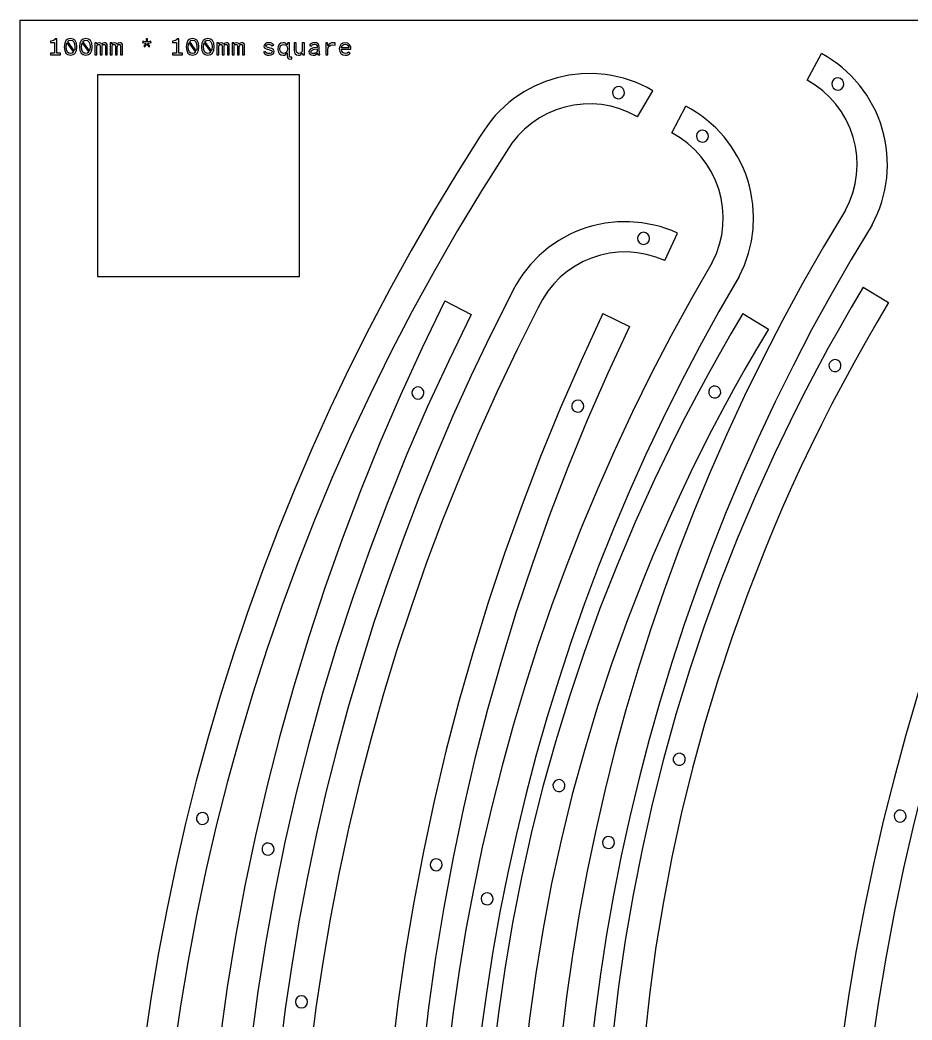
# Model space of a CAD drawing. Extents: x 0 to 2413, y 0 to 1207.
# Drawn here: x 0.1 to 441.8, y 711.5 to 1206.6 of the extents above; entities that cross this region are included whole.
import ezdxf

# ---------------------------------------------------------------- set-up
doc = ezdxf.new("R2010")
doc.units = 0

msp = doc.modelspace()

# ---------------------------------------------------------------- linework, layer by layer
at = {"layer": 'Layer 1', "color": 7}
for points in [[(17.573289, 1197.34546), (17.255605, 1196.75333), (16.780941, 1196.405139), (16.113374, 1196.240506), (15.216981, 1196.199046)], [(15.217106, 1196.198953), (15.217106, 1195.419492)], [(15.217106, 1195.419492), (17.286409, 1195.419492)], [(17.286409, 1195.419492), (17.286409, 1190.206413)], [(18.291296, 1197.345392), (17.573217, 1197.345392)], [(18.291296, 1190.206413), (18.291296, 1197.345392)], [(25.184648, 1197.494995), (23.865433, 1197.223529), (23.327092, 1196.888878), (22.875948, 1196.425778), (22.254307, 1195.126714), (22.038624, 1193.351308)], [(23.067439, 1193.351308), (23.149601, 1194.479129), (23.40233, 1195.356368)], [(23.402245, 1195.356257), (26.620104, 1190.677635)], [(23.760975, 1196.036664), (24.396585, 1196.524833), (25.184648, 1196.681521)], [(26.979143, 1191.370049), (23.76102, 1196.036764)], [(28.330673, 1193.351308), (28.114989, 1195.126714), (27.493349, 1196.425778), (27.042205, 1196.888878), (26.503864, 1197.223529), (25.184648, 1197.494995)], [(25.184648, 1196.681521), (26.070569, 1196.464986), (26.736681, 1195.826577), (27.156079, 1194.783086), (27.301858, 1193.351308)], [(32.73604, 1197.494995), (31.416825, 1197.223529), (30.878484, 1196.888878), (30.42734, 1196.425778), (29.805699, 1195.126714), (29.590016, 1193.351308)], [(30.618831, 1193.351308), (30.700993, 1194.479129), (30.953722, 1195.356368)], [(30.953709, 1195.356257), (34.171303, 1190.677635)], [(31.312367, 1196.036664), (31.947977, 1196.524833), (32.73604, 1196.681521)], [(34.530342, 1191.370049), (31.312483, 1196.036764)], [(35.882065, 1193.351308), (35.666381, 1195.126714), (35.044741, 1196.425778), (34.593597, 1196.888878), (34.055256, 1197.223529), (32.73604, 1197.494995)], [(32.73604, 1196.681521), (33.621961, 1196.464986), (34.288073, 1195.826577), (34.707471, 1194.783086), (34.853249, 1193.351308)], [(37.260838, 1195.276882), (37.260838, 1189.34546)], [(37.990823, 1195.276882), (37.260838, 1195.276882)], [(38.11015, 1194.647703), (37.990823, 1195.276882)], [(39.390239, 1195.401537), (38.593267, 1195.172663), (38.110256, 1194.647645)], [(38.170223, 1193.262132), (38.240274, 1193.828271), (38.434777, 1194.235458), (38.730258, 1194.48143), (39.103244, 1194.563923)], [(39.103244, 1194.563923), (39.446129, 1194.492272), (39.675771, 1194.286275), (39.844677, 1193.524982)], [(40.622323, 1194.635575), (40.176842, 1195.198024), (39.390239, 1195.401537)], [(39.844756, 1193.525078), (39.844756, 1189.34546)], [(41.950204, 1195.401537), (41.111322, 1195.166628), (40.622323, 1194.635575)], [(40.753942, 1193.274205), (40.822162, 1193.838456), (41.012607, 1194.241493), (41.303957, 1194.483316), (41.674892, 1194.563923)], [(41.674892, 1194.563923), (42.019889, 1194.492084), (42.253795, 1194.284767), (42.428785, 1193.512912)], [(43.337664, 1193.82366), (43.257117, 1194.463328), (43.007251, 1194.962043), (42.575726, 1195.286035), (41.950204, 1195.401537)], [(42.428674, 1193.512907), (42.428674, 1189.34546)], [(43.337781, 1189.34546), (43.337781, 1193.823527)], [(44.812302, 1195.276882), (44.812302, 1189.34546)], [(45.542022, 1195.276882), (44.812302, 1195.276882)], [(45.661613, 1194.647703), (45.542022, 1195.276882)], [(46.941631, 1195.401537), (46.144659, 1195.172663), (45.661648, 1194.647645)], [(45.721618, 1193.262132), (45.791669, 1193.828271), (45.986172, 1194.235458), (46.281653, 1194.48143), (46.654638, 1194.563923)], [(46.654638, 1194.563923), (46.997523, 1194.492272), (47.227163, 1194.286275), (47.396069, 1193.524982)], [(48.173715, 1194.635575), (47.728234, 1195.198024), (46.941631, 1195.401537)], [(47.395955, 1193.525078), (47.395955, 1189.34546)], [(49.501596, 1195.401537), (48.662714, 1195.166628), (48.173715, 1194.635575)], [(48.305337, 1193.274205), (48.373556, 1193.838456), (48.564001, 1194.241493), (48.85535, 1194.483316), (49.226284, 1194.563923)], [(49.226284, 1194.563923), (49.571282, 1194.492084), (49.805188, 1194.284767), (49.980179, 1193.512912)], [(50.889056, 1193.82366), (50.808509, 1194.463328), (50.558643, 1194.962043), (50.127118, 1195.286035), (49.501596, 1195.401537)], [(49.980137, 1193.512907), (49.980137, 1189.34546)], [(50.88898, 1189.34546), (50.88898, 1193.823527)], [(61.015629, 1196.171701), (60.81243, 1195.513948)], [(60.81243, 1195.513948), (62.403367, 1195.023411)], [(62.606831, 1195.657352), (61.015629, 1196.171701)], [(62.403367, 1195.023411), (61.422558, 1193.671921)], [(61.422558, 1193.671921), (61.984532, 1193.276899)], [(61.984532, 1193.276899), (62.941529, 1194.59267)], [(62.606831, 1197.320521), (62.606831, 1195.657352)], [(63.288662, 1197.320521), (62.606831, 1197.320521)], [(62.941529, 1194.59267), (63.934509, 1193.265257)], [(63.288662, 1195.657352), (63.288662, 1197.320521)], [(64.867693, 1196.171701), (63.288662, 1195.657352)], [(63.491862, 1195.023411), (65.083064, 1195.513948)], [(64.484842, 1193.671921), (63.491862, 1195.023411)], [(63.934509, 1193.265257), (64.484842, 1193.671921)], [(65.083064, 1195.513948), (64.867693, 1196.171701)], [(75.628019, 1196.198953), (75.628019, 1195.419492)], [(75.628019, 1195.419492), (77.697323, 1195.419492)], [(77.984427, 1197.34546), (77.666743, 1196.75333), (77.192079, 1196.405139), (76.524512, 1196.240506), (75.62812, 1196.199046)], [(77.697323, 1195.419492), (77.697323, 1190.206413)], [(78.702468, 1197.345392), (77.984395, 1197.345392)], [(78.702468, 1190.206413), (78.702468, 1197.345392)], [(85.595782, 1197.494995), (84.276568, 1197.223529), (83.738227, 1196.888878), (83.287083, 1196.425778), (82.665441, 1195.126714), (82.449757, 1193.351308)], [(83.478588, 1193.351308), (83.560722, 1194.479129), (83.813471, 1195.356368)], [(83.813418, 1195.356257), (87.031012, 1190.677635)], [(84.172113, 1196.036664), (84.807728, 1196.524833), (85.595782, 1196.681521)], [(87.390051, 1191.370049), (84.172193, 1196.036764)], [(88.741806, 1193.351308), (88.526122, 1195.126714), (87.90448, 1196.425778), (87.453336, 1196.888878), (86.914995, 1197.223529), (85.595782, 1197.494995)], [(85.595782, 1196.681521), (86.48171, 1196.464986), (87.147825, 1195.826577), (87.567223, 1194.783086), (87.713001, 1193.351308)], [(93.147192, 1197.494995), (91.827968, 1197.223529), (91.289626, 1196.888878), (90.838484, 1196.425778), (90.216848, 1195.126714), (90.001168, 1193.351308)], [(91.029972, 1193.351308), (91.112106, 1194.479129), (91.364855, 1195.356368)], [(91.364882, 1195.356257), (94.582475, 1190.677635)], [(94.941515, 1191.370049), (91.723392, 1196.036764)], [(91.723497, 1196.036664), (92.359115, 1196.524833), (93.147192, 1196.681521)], [(96.293216, 1193.351308), (96.077532, 1195.126714), (95.45589, 1196.425778), (95.004746, 1196.888878), (94.466405, 1197.223529), (93.147192, 1197.494995)], [(93.147192, 1196.681521), (94.033106, 1196.464986), (94.699213, 1195.826577), (95.118608, 1194.783086), (95.264385, 1193.351308)], [(97.672011, 1195.276882), (97.672011, 1189.34546)], [(98.401731, 1195.276882), (97.672011, 1195.276882)], [(98.521323, 1194.647703), (98.401731, 1195.276882)], [(99.801375, 1195.401537), (99.004405, 1195.172663), (98.521402, 1194.647645)], [(98.581356, 1193.262132), (98.651407, 1193.828271), (98.84591, 1194.235458), (99.141392, 1194.48143), (99.514382, 1194.563923)], [(99.514382, 1194.563923), (99.857269, 1194.492272), (100.086913, 1194.286275), (100.255823, 1193.524982)], [(101.033459, 1194.635575), (100.587984, 1195.198024), (99.801375, 1195.401537)], [(100.255929, 1193.525078), (100.255929, 1189.34546)], [(102.361348, 1195.401537), (101.522461, 1195.166628), (101.033459, 1194.635575)], [(101.165089, 1193.274205), (101.233306, 1193.838456), (101.423745, 1194.241493), (101.71509, 1194.483316), (102.086023, 1194.563923)], [(102.086023, 1194.563923), (102.431025, 1194.492084), (102.664934, 1194.284767), (102.839926, 1193.512912)], [(103.748795, 1193.82366), (103.668251, 1194.463328), (103.41839, 1194.962043), (102.98687, 1195.286035), (102.361348, 1195.401537)], [(102.839846, 1193.512907), (102.839846, 1189.34546)], [(103.748689, 1189.34546), (103.748689, 1193.823527)], [(105.223475, 1195.276882), (105.223475, 1189.34546)], [(105.953194, 1195.276882), (105.223475, 1195.276882)], [(106.072786, 1194.647703), (105.953194, 1195.276882)], [(107.352759, 1195.401537), (106.555799, 1195.172663), (106.072786, 1194.647645)], [(106.132767, 1193.262132), (106.202817, 1193.828271), (106.397317, 1194.235458), (106.692792, 1194.48143), (107.065766, 1194.563923)], [(107.065766, 1194.563923), (107.408653, 1194.492272), (107.638297, 1194.286275), (107.807207, 1193.524982)], [(108.584869, 1194.635575), (108.139371, 1195.198024), (107.352759, 1195.401537)], [(107.807128, 1193.525078), (107.807128, 1189.34546)], [(109.912732, 1195.401537), (109.073858, 1195.166628), (108.584869, 1194.635575)], [(108.716473, 1193.274205), (108.784694, 1193.838456), (108.975142, 1194.241493), (109.266496, 1194.483316), (109.637433, 1194.563923)], [(109.637433, 1194.563923), (109.98242, 1194.492084), (110.216321, 1194.284767), (110.39131, 1193.512912)], [(111.300205, 1193.82366), (111.219657, 1194.463328), (110.969787, 1194.962043), (110.538258, 1195.286035), (109.912732, 1195.401537)], [(110.39131, 1193.512907), (110.39131, 1189.34546)], [(111.300152, 1189.34546), (111.300152, 1193.823527)], [(123.352755, 1195.401537), (122.404984, 1195.28561), (121.637747, 1194.949874), (121.123945, 1194.4124), (120.936477, 1193.69126)], [(120.936477, 1193.69126), (121.059835, 1193.086766), (121.411946, 1192.639179), (121.965868, 1192.326083), (122.694657, 1192.125063)], [(121.905327, 1193.75123), (122.009979, 1194.115776), (122.303005, 1194.38168), (123.328598, 1194.599748)], [(122.969956, 1192.938145), (122.190855, 1193.228157), (121.97913, 1193.456071), (121.905327, 1193.75123)], [(123.328598, 1194.599748), (124.296188, 1194.40407), (124.63924, 1194.161116), (124.860137, 1193.822879)], [(125.757338, 1194.157381), (125.3883, 1194.704985), (124.842135, 1195.093419), (124.152426, 1195.324873), (123.352755, 1195.401537)], [(124.860031, 1193.822998), (125.757232, 1194.157431)], [(130.449717, 1195.401537), (129.357899, 1195.189773), (128.507245, 1194.577746), (127.954926, 1193.600357), (127.758114, 1192.292507)], [(128.798614, 1192.30458), (128.937506, 1193.272836), (129.32651, 1193.981126), (129.92411, 1194.415979), (130.688795, 1194.563923)], [(132.506956, 1194.27693), (132.143502, 1194.735214), (131.671228, 1195.090402), (131.102508, 1195.320005), (130.449717, 1195.401537)], [(130.688795, 1194.563923), (131.435817, 1194.412638), (132.018086, 1193.972218), (132.396283, 1193.262815), (132.531086, 1192.30458)], [(132.686396, 1195.276882), (132.507009, 1194.277023)], [(133.524066, 1195.276882), (132.686396, 1195.276882)], [(133.524066, 1189.01526), (133.524066, 1195.276882)], [(135.931507, 1195.276882), (135.931507, 1191.469797)], [(136.960205, 1195.276882), (135.931507, 1195.276882)], [(136.960205, 1191.757134), (136.960205, 1195.276882)], [(139.915068, 1195.276882), (139.915068, 1192.036005)], [(140.931861, 1195.276882), (139.915068, 1195.276882)], [(140.931861, 1189.34546), (140.931861, 1195.276882)], [(143.530595, 1193.976721), (144.475685, 1193.701025)], [(145.946952, 1195.401537), (145.116923, 1195.305238), (144.420331, 1195.026003), (143.88298, 1194.578325), (143.530674, 1193.976697)], [(144.475765, 1193.700996), (144.643064, 1194.076439), (144.943792, 1194.376569), (145.372364, 1194.575574), (145.923193, 1194.647645)], [(145.923193, 1194.647645), (146.571315, 1194.547075), (147.017627, 1194.256631), (147.275562, 1193.793218), (147.358555, 1193.173738)], [(148.33947, 1193.077554), (148.192732, 1194.093037), (147.748792, 1194.819422), (147.002062, 1195.255869), (145.946952, 1195.401537)], [(151.548518, 1195.276882), (151.548518, 1189.34546)], [(152.326128, 1195.276882), (151.548518, 1195.276882)], [(152.55314, 1193.894171), (152.326128, 1195.276882)], [(155.256914, 1195.376616), (154.444187, 1195.286152), (153.698745, 1195.011838), (153.05647, 1194.549295), (152.553246, 1193.894142)], [(152.565337, 1191.816652), (152.752101, 1192.949962), (153.269727, 1193.755221), (154.054216, 1194.235859), (155.041569, 1194.39531)], [(155.041569, 1194.39531), (156.202004, 1194.216182)], [(156.202004, 1195.276927), (155.256914, 1195.376616)], [(156.202004, 1194.216168), (156.202004, 1195.276882)], [(161.181377, 1195.401537), (160.010063, 1195.183256), (159.077542, 1194.560661), (158.461245, 1193.582123), (158.238605, 1192.296013)], [(159.267436, 1192.834564), (159.516421, 1193.651991), (159.958282, 1194.194375), (160.539238, 1194.495229), (161.205507, 1194.588066)], [(163.992492, 1192.128566), (163.874593, 1193.365435), (163.345113, 1194.409911), (162.436544, 1195.131958), (161.181377, 1195.401537)], [(161.205507, 1194.588066), (161.976977, 1194.434828), (162.533197, 1194.033306), (162.874173, 1193.470789), (162.999909, 1192.834564)], [(15.240654, 1190.206413), (15.240654, 1189.34546)], [(17.286409, 1190.206413), (15.240654, 1190.206413)], [(15.240654, 1189.34546), (20.133322, 1189.34546)], [(20.133322, 1190.206413), (18.291296, 1190.206413)], [(20.133322, 1189.34546), (20.133322, 1190.206413)], [(22.038624, 1193.351308), (22.254307, 1191.574076), (22.875948, 1190.270996), (23.327092, 1189.805751), (23.865433, 1189.46923), (25.184648, 1189.195939)], [(25.184648, 1190.021094), (24.339141, 1190.204061), (23.668539, 1190.786523), (23.226689, 1191.818824), (23.067439, 1193.351308)], [(25.184648, 1189.195939), (26.503864, 1189.46923), (27.042205, 1189.805751), (27.493349, 1190.270996), (28.114989, 1191.574076), (28.330673, 1193.351308)], [(26.620006, 1190.677635), (25.98308, 1190.174861), (25.184648, 1190.021094)], [(27.301858, 1193.351308), (27.221202, 1192.226309), (26.97904, 1191.370002)], [(29.590016, 1193.351308), (29.805699, 1191.574076), (30.42734, 1190.270996), (30.878484, 1189.805751), (31.416825, 1189.46923), (32.73604, 1189.195939)], [(32.73604, 1190.021094), (31.890533, 1190.204061), (31.219931, 1190.786523), (30.778081, 1191.818824), (30.618831, 1193.351308)], [(32.73604, 1189.195939), (34.055256, 1189.46923), (34.593597, 1189.805751), (35.044741, 1190.270996), (35.666381, 1191.574076), (35.882065, 1193.351308)], [(34.171398, 1190.677635), (33.534472, 1190.174861), (32.73604, 1190.021094)], [(34.853249, 1193.351308), (34.772594, 1192.226309), (34.530432, 1191.370002)], [(37.260838, 1189.34546), (38.17021, 1189.34546)], [(38.17021, 1189.34546), (38.17021, 1193.262082)], [(39.844756, 1189.34546), (40.753863, 1189.34546)], [(40.753863, 1189.34546), (40.753863, 1193.274253)], [(42.428674, 1189.34546), (43.337781, 1189.34546)], [(44.812302, 1189.34546), (45.721674, 1189.34546)], [(45.721674, 1189.34546), (45.721674, 1193.262082)], [(47.395955, 1189.34546), (48.305327, 1189.34546)], [(48.305327, 1189.34546), (48.305327, 1193.274253)], [(49.980137, 1189.34546), (50.88898, 1189.34546)], [(75.651832, 1190.206413), (75.651832, 1189.34546)], [(77.697323, 1190.206413), (75.651832, 1190.206413)], [(75.651832, 1189.34546), (80.544495, 1189.34546)], [(80.544495, 1190.206413), (78.702468, 1190.206413)], [(80.544495, 1189.34546), (80.544495, 1190.206413)], [(82.449757, 1193.351308), (82.665441, 1191.574076), (83.287083, 1190.270996), (83.738227, 1189.805751), (84.276568, 1189.46923), (85.595782, 1189.195939)], [(85.595782, 1190.021094), (84.750275, 1190.204061), (84.079678, 1190.786523), (83.637835, 1191.818824), (83.478588, 1193.351308)], [(85.595782, 1189.195939), (86.914995, 1189.46923), (87.453336, 1189.805751), (87.90448, 1190.270996), (88.526122, 1191.574076), (88.741806, 1193.351308)], [(87.031144, 1190.677635), (86.394217, 1190.174861), (85.595782, 1190.021094)], [(87.713001, 1193.351308), (87.632346, 1192.226309), (87.390183, 1191.370002)], [(90.001168, 1193.351308), (90.216848, 1191.574076), (90.838484, 1190.270996), (91.289626, 1189.805751), (91.827968, 1189.46923), (93.147192, 1189.195939)], [(93.147192, 1190.021094), (92.301681, 1190.204061), (91.631075, 1190.786523), (91.189223, 1191.818824), (91.029972, 1193.351308)], [(93.147192, 1189.195939), (94.466401, 1189.46923), (95.004738, 1189.805751), (95.455877, 1190.270996), (96.07751, 1191.574076), (96.29319, 1193.351308)], [(94.582528, 1190.677635), (93.945614, 1190.174861), (93.147192, 1190.021094)], [(95.264385, 1193.351308), (95.18373, 1192.226309), (94.941567, 1191.370002)], [(97.672011, 1189.34546), (98.581383, 1189.34546)], [(98.581383, 1189.34546), (98.581383, 1193.262082)], [(100.255929, 1189.34546), (101.165036, 1189.34546)], [(101.165036, 1189.34546), (101.165036, 1193.274253)], [(102.839846, 1189.34546), (103.748689, 1189.34546)], [(105.223475, 1189.34546), (106.132846, 1189.34546)], [(106.132846, 1189.34546), (106.132846, 1193.262082)], [(107.807128, 1189.34546), (108.716499, 1189.34546)], [(108.716499, 1189.34546), (108.716499, 1193.274253)], [(110.39131, 1189.34546), (111.300152, 1189.34546)], [(120.744892, 1190.690486), (121.160406, 1190.028188), (121.790147, 1189.562079), (122.570155, 1189.286537), (123.436469, 1189.195939)], [(121.66572, 1191.025298), (120.744972, 1190.6906)], [(123.448534, 1189.99734), (122.808244, 1190.067178), (122.283535, 1190.269244), (121.895648, 1190.592367), (121.665826, 1191.025377)], [(122.694684, 1192.125169), (123.675493, 1191.921705)], [(123.974736, 1192.734768), (122.96985, 1192.938233)], [(123.436469, 1189.195939), (124.436411, 1189.317014), (125.236804, 1189.671259), (125.768067, 1190.245204), (125.960617, 1191.025377)], [(124.991767, 1190.953725), (124.885185, 1190.562139), (124.578945, 1190.260288), (124.093308, 1190.066058), (123.448534, 1189.99734)], [(123.675572, 1191.921792), (124.638717, 1191.594738), (124.900504, 1191.328572), (124.991767, 1190.953725)], [(125.960617, 1191.025377), (125.835396, 1191.689225), (125.461197, 1192.16707), (124.84021, 1192.501443), (123.97463, 1192.734874)], [(127.758114, 1192.292507), (127.954737, 1190.986605), (128.505733, 1190.0135), (129.352798, 1189.405756), (130.437626, 1189.195939)], [(130.688795, 1190.033164), (129.924099, 1190.18294), (129.3265, 1190.621852), (128.937503, 1191.334274), (128.798614, 1192.30458)], [(130.437626, 1189.195939), (131.09571, 1189.277221), (131.665192, 1189.505371), (132.506956, 1190.308087)], [(132.531086, 1192.30458), (132.397983, 1191.344459), (132.02262, 1190.630906), (131.440918, 1190.186336), (130.688795, 1190.033164)], [(132.506956, 1188.834958), (132.612374, 1188.061101), (132.901711, 1187.575468), (133.334592, 1187.323843), (133.870643, 1187.252016)], [(132.507009, 1190.308013), (132.507009, 1188.835079)], [(134.110144, 1188.148823), (133.651072, 1188.370005), (133.524066, 1189.015253)], [(135.931401, 1191.469691), (136.044884, 1190.533683), (136.408477, 1189.816606), (137.056897, 1189.357634), (138.024861, 1189.195939)], [(138.288095, 1190.033164), (137.63146, 1190.161079), (137.224904, 1190.517928), (137.017971, 1191.063373), (136.960205, 1191.757073)], [(138.024861, 1189.195939), (138.720972, 1189.284858), (139.26, 1189.521776), (139.938801, 1190.260579)], [(139.915042, 1192.035888), (139.800469, 1191.165885), (139.473936, 1190.539346), (138.961218, 1190.160397), (138.288095, 1190.033164)], [(139.938881, 1190.260653), (140.106097, 1189.34546)], [(140.106097, 1189.34546), (140.931861, 1189.34546)], [(147.358555, 1193.04173), (145.533528, 1192.817113), (144.224375, 1192.402515), (143.435589, 1191.755733), (143.171662, 1190.834565)], [(143.171662, 1190.834565), (143.327388, 1190.139406), (143.762393, 1189.62492), (144.428413, 1189.3056), (145.277187, 1189.195939)], [(144.212531, 1190.905828), (144.408064, 1191.486021), (144.99612, 1191.902224), (145.978888, 1192.177803), (147.358555, 1192.336121)], [(145.516264, 1189.961515), (144.964443, 1190.030044), (144.554964, 1190.222953), (144.300202, 1190.521221), (144.212531, 1190.905828)], [(145.277187, 1189.195939), (146.066434, 1189.276102), (146.682896, 1189.496415), (147.137782, 1189.826614), (147.442296, 1190.236435)], [(147.358555, 1191.703334), (147.217073, 1190.887896), (146.827746, 1190.349511), (146.24325, 1190.052582), (145.516264, 1189.961515)], [(147.358582, 1193.173711), (147.358582, 1193.041685)], [(147.358582, 1192.336042), (147.358582, 1191.703424)], [(147.44219, 1190.236311), (147.669731, 1189.34546)], [(147.669731, 1189.34546), (148.554762, 1189.34546)], [(148.339391, 1191.621138), (148.339391, 1193.077668)], [(148.554815, 1189.345471), (148.33947, 1191.62117)], [(151.548518, 1189.34546), (152.565311, 1189.34546)], [(152.565311, 1189.34546), (152.565311, 1191.816665)], [(158.238605, 1192.296013), (158.443483, 1191.053961), (159.034167, 1190.072496), (159.974735, 1189.42777), (161.229266, 1189.195939)], [(159.255292, 1192.128609), (163.992386, 1192.128609)], [(161.277156, 1190.033164), (160.591176, 1190.134958), (159.952293, 1190.479231), (159.470388, 1191.124322), (159.255345, 1192.128566)], [(162.999935, 1192.834516), (159.267463, 1192.834516)], [(161.229266, 1189.195939), (162.05964, 1189.286732), (162.730666, 1189.536768), (163.258078, 1189.912534), (163.657609, 1190.380517)], [(162.760408, 1190.703726), (162.193724, 1190.224754), (161.277156, 1190.033164)], [(163.657688, 1190.380509), (162.760487, 1190.703829)], [(389.907676, 1176.834535), (397.092957, 1190.011377)], [(422.038794, 1105.216309), (423.455205, 1107.973967), (424.727915, 1110.786033), (425.856335, 1113.646995), (426.839875, 1116.551337), (428.369954, 1122.468113), (429.313435, 1128.492253), (429.6656, 1134.57965), (429.421729, 1140.686196), (429.074805, 1143.732867), (428.577104, 1146.767784), (427.928034, 1149.785435), (427.127007, 1152.780306), (426.178601, 1155.731818), (425.090111, 1158.620191), (423.865019, 1161.441109), (422.506806, 1164.190256), (419.404942, 1169.455978), (415.812372, 1174.382829), (411.756949, 1178.936286), (407.266525, 1183.081822), (404.866892, 1184.990831), (402.368953, 1186.784913), (399.776189, 1188.459752), (397.092083, 1190.011033)], [(133.870643, 1187.252016), (134.68413, 1187.431144)], [(134.68413, 1188.305363), (134.110144, 1188.148823)], [(134.683998, 1187.431202), (134.683998, 1188.305384)], [(38.486387, 1179.557212), (38.486387, 1079.557538)], [(138.486056, 1179.557212), (38.486387, 1179.557212)], [(138.486056, 1079.557538), (138.486056, 1179.557212)], [(313.522061, 1171.602327), (310.701929, 1173.150761), (307.837738, 1174.539661), (304.934859, 1175.770442), (301.998661, 1176.844522), (299.034514, 1177.763318), (296.047789, 1178.528246), (293.043854, 1179.140724), (290.028079, 1179.602169), (283.982492, 1180.077626), (277.953984, 1179.965953), (271.985514, 1179.278485), (266.120041, 1178.026558), (260.400523, 1176.221507), (254.869917, 1173.874669), (249.571184, 1170.997378), (244.54728, 1167.600971), (242.151814, 1165.711641), (239.841165, 1163.696782), (237.620703, 1161.557812), (235.495797, 1159.296148), (233.471817, 1156.913207), (231.554133, 1154.410404), (229.748115, 1151.789158), (228.059133, 1149.050886)], [(297.933043, 1173.296373), (296.795242, 1173.64373), (295.652079, 1173.532316), (294.63384, 1173.000881), (293.870811, 1172.088175), (293.521018, 1170.951121), (293.629984, 1169.807723), (294.159237, 1168.788348), (295.070307, 1168.023366), (296.208108, 1167.676008), (297.35127, 1167.787422), (298.36951, 1168.318857), (299.132539, 1169.231563), (299.482332, 1170.368617), (299.373366, 1171.512016), (298.844113, 1172.531391), (297.933043, 1173.296373), (297.933043, 1173.296373)], [(408.863884, 1112.401299), (410.907325, 1116.633687), (412.512186, 1121.014696), (413.674881, 1125.510806), (414.391824, 1130.088502), (414.659431, 1134.714266), (414.474114, 1139.354582), (413.83229, 1143.975931), (412.730372, 1148.544798), (411.182551, 1152.98248), (409.219517, 1157.215127), (406.862434, 1161.216506), (404.132468, 1164.96038), (401.050784, 1168.420515), (397.638546, 1171.570673), (393.916919, 1174.384621), (389.907067, 1176.836123)], [(406.453295, 1177.636539), (405.305271, 1177.954073), (404.164189, 1177.811735), (403.159712, 1177.251955), (402.421501, 1176.317164), (402.103717, 1175.16921), (402.245806, 1174.028097), (402.805367, 1173.023498), (403.739996, 1172.285083), (404.88802, 1171.967549), (406.029102, 1172.109888), (407.033579, 1172.669668), (407.771789, 1173.604458), (408.089574, 1174.752413), (407.947484, 1175.893526), (407.387924, 1176.898125), (406.453295, 1177.636539), (406.453295, 1177.636539)], [(305.968852, 1158.635299), (313.520712, 1171.602486)], [(305.969248, 1158.634691), (301.649783, 1160.866748), (297.212721, 1162.618194), (292.690707, 1163.897645), (288.116383, 1164.713714), (283.522395, 1165.075014), (278.941385, 1164.990159), (274.405996, 1164.467763), (269.948874, 1163.51644), (265.60266, 1162.144804), (261.4, 1160.361467), (257.373535, 1158.175045), (253.555912, 1155.594151), (249.979771, 1152.627398), (246.677758, 1149.2834), (243.682517, 1145.570772), (241.02669, 1141.498126)], [(322.832155, 1150.698788), (329.775263, 1164.004853)], [(356.267562, 1079.680134), (357.633307, 1082.463232), (358.854381, 1085.298101), (359.930294, 1088.179219), (360.860559, 1091.101061), (362.282184, 1097.044827), (363.115346, 1103.085213), (363.356134, 1109.178031), (363.000635, 1115.279096), (362.598057, 1118.318913), (362.04494, 1121.344221), (361.340796, 1124.349498), (360.485137, 1127.329219), (359.482917, 1130.262894), (358.341791, 1133.130879), (357.065318, 1135.928923), (355.657059, 1138.652773), (352.459423, 1143.860891), (348.777359, 1148.721222), (344.639347, 1153.199757), (340.073867, 1157.262486), (337.639726, 1159.127294), (335.109397, 1160.875397), (332.48644, 1162.502544), (329.774416, 1164.004482)], [(228.059133, 1149.050886), (216.259709, 1130.407944), (204.853945, 1111.561122), (193.843487, 1092.516723), (183.229983, 1073.281051), (173.015079, 1053.860408), (163.200424, 1034.261099), (153.787665, 1014.489426), (144.778447, 994.551693), (136.17442, 974.454203), (127.97723, 954.203259), (120.188524, 933.805166), (112.80995, 913.266226), (105.843154, 892.592742), (99.289784, 871.791018), (93.151488, 850.867357), (87.429911, 829.828062), (82.126703, 808.679438), (77.243509, 787.427786), (72.781977, 766.079411), (68.743755, 744.640616), (65.130489, 723.117704), (61.943826, 701.516979)], [(342.963455, 1086.623003), (344.992658, 1091.041401), (346.53631, 1095.554965), (347.604532, 1100.131486), (348.207442, 1104.738756), (348.35516, 1109.344565), (348.057806, 1113.916706), (347.325499, 1118.422968), (346.168358, 1122.831144), (344.596503, 1127.109025), (342.620053, 1131.224401), (340.249127, 1135.145064), (337.493846, 1138.838805), (334.364327, 1142.273416), (330.870692, 1145.416687), (327.023058, 1148.23641), (322.831546, 1150.700376)], [(339.360337, 1151.803237), (338.206656, 1152.099837), (337.068296, 1151.936715), (336.074147, 1151.358667), (335.353097, 1150.41049), (335.056349, 1149.256847), (335.219326, 1148.118466), (335.797246, 1147.124242), (336.745331, 1146.403072), (337.899013, 1146.106471), (339.037373, 1146.269594), (340.031522, 1146.847641), (340.752572, 1147.795819), (341.049319, 1148.949462), (340.886343, 1150.087843), (340.308422, 1151.082066), (339.360337, 1151.803237), (339.360337, 1151.803237)], [(573.555133, 1150.230886), (561.755709, 1131.587944), (550.349945, 1112.741122), (539.339487, 1093.696723), (528.725983, 1074.461051), (518.511079, 1055.040408), (508.696424, 1035.441099), (499.283665, 1015.669426), (490.274447, 995.731693), (481.67042, 975.634203), (473.47323, 955.383259), (465.684524, 934.985166), (458.30595, 914.446226), (451.339154, 893.772742), (444.785784, 872.971018), (438.647488, 852.047357), (432.925911, 831.008062), (427.622703, 809.859438), (422.739509, 788.607786), (418.277977, 767.259411), (414.239755, 745.820616), (410.626489, 724.297704), (407.439826, 702.696979)], [(241.02669, 1141.498126), (228.707508, 1122.04499), (216.824764, 1102.368588), (205.38025, 1082.476317), (194.375759, 1062.375574), (183.813085, 1042.073755), (173.694021, 1021.578258), (164.020359, 1000.896478), (154.793893, 980.035814), (146.016415, 959.003661), (137.689719, 937.807416), (129.815598, 916.454477), (122.395844, 894.952239), (115.43225, 873.308101), (108.926611, 851.529458), (102.880718, 829.623708), (97.296365, 807.598247), (92.175344, 785.460471), (87.519449, 763.217779), (83.330473, 740.877566), (79.610209, 718.44723), (76.360449, 695.934166)], [(586.52269, 1142.678126), (574.203508, 1123.22499), (562.320764, 1103.548588), (550.87625, 1083.656317), (539.871759, 1063.555574), (529.309085, 1043.253755), (519.190021, 1022.758258), (509.516359, 1002.076478), (500.289893, 981.215814), (491.512415, 960.183661), (483.185719, 938.987416), (475.311598, 917.634477), (467.891844, 896.132239), (460.92825, 874.488101), (454.422611, 852.709458), (448.376718, 830.803708), (442.792365, 808.778247), (437.671344, 786.640471), (433.015449, 764.397779), (428.826473, 742.057566), (425.106209, 719.62723), (421.856449, 697.114166)], [(408.863884, 1112.401299), (398.056977, 1094.384104), (387.652317, 1076.173204), (377.651374, 1057.775359), (368.055618, 1039.19733), (358.86652, 1020.445877), (350.08555, 1001.527762), (341.71418, 982.449746), (333.753879, 963.218589), (326.206119, 943.841052), (319.07237, 924.323896), (312.354102, 904.673882), (306.052786, 884.897771), (300.169893, 865.002324), (294.706894, 844.994301), (289.665258, 824.880464), (285.046457, 804.667573), (280.85196, 784.362389), (277.08324, 763.971673), (273.741766, 743.502187), (270.829008, 722.96069), (268.346438, 702.353943)], [(325.75413, 1101.131492), (322.90267, 1102.348072), (320.007165, 1103.417445), (317.073157, 1104.339414), (314.106187, 1105.113782), (308.095529, 1106.218936), (302.019522, 1106.731338), (295.922498, 1106.649422), (289.848788, 1105.971618), (286.834529, 1105.408769), (283.842723, 1104.69636), (280.878911, 1103.834195), (277.948636, 1102.822079), (275.072096, 1101.666044), (272.268505, 1100.374773), (269.541918, 1098.952046), (266.896392, 1097.401643), (261.864754, 1093.932926), (257.206046, 1089.998863), (252.952723, 1085.629691), (249.137242, 1080.855649), (247.403834, 1078.326252), (245.792058, 1075.706976), (244.305969, 1073.001602), (242.949626, 1070.21391)], [(422.038556, 1105.215912), (411.701604, 1088.035222), (401.736518, 1070.673569), (392.144689, 1053.137026), (382.927506, 1035.431667), (374.086358, 1017.563565), (365.622637, 999.538795), (357.53773, 981.36343), (349.833029, 963.043544), (342.509923, 944.58521), (335.569801, 925.994501), (329.014054, 907.277492), (322.84407, 888.440256), (317.061241, 869.488867), (311.666955, 850.429398), (306.662602, 831.267923), (302.049573, 812.010516), (297.829256, 792.66325), (294.003041, 773.232198), (290.572319, 753.723436), (287.538479, 734.143035), (284.902911, 714.49707), (282.667004, 694.791615)], [(310.073963, 1101.270874), (308.906786, 1101.504779), (307.77952, 1101.28106), (306.818221, 1100.651233), (306.148945, 1099.666813), (305.913658, 1098.499914), (306.136042, 1097.372384), (306.764731, 1096.41034), (307.748357, 1095.739899), (308.915534, 1095.505993), (310.0428, 1095.729712), (311.004099, 1096.35954), (311.673375, 1097.34396), (311.908662, 1098.510859), (311.686278, 1099.638389), (311.057589, 1100.600433), (310.073963, 1101.270874), (310.073963, 1101.270874)], [(319.524391, 1087.479168), (325.752754, 1101.131518)], [(319.524867, 1087.478665), (315.005295, 1089.271249), (310.416379, 1090.573927), (305.78975, 1091.39851), (301.157034, 1091.756807), (296.549861, 1091.660626), (291.999858, 1091.121778), (287.538654, 1090.152072), (283.197877, 1088.763317), (279.009156, 1086.967323), (275.004118, 1084.775899), (271.214391, 1082.200854), (267.671605, 1079.253997), (264.407387, 1075.947139), (261.453366, 1072.292088), (258.84117, 1068.300655), (256.602426, 1063.984647)], [(342.963455, 1086.623003), (332.487829, 1068.411201), (322.417924, 1050.01308), (312.755087, 1031.435428), (303.500664, 1012.685032), (294.656003, 993.768678), (286.222449, 974.693152), (278.201351, 955.465242), (270.594053, 936.091734), (263.401904, 916.579415), (256.62625, 896.935071), (250.268437, 877.165489), (244.329813, 857.277455), (238.811723, 837.277757), (233.715516, 817.173181), (229.042536, 796.970512), (224.794132, 776.676539), (220.97165, 756.298048), (217.576436, 735.841825), (214.609837, 715.314657), (212.073201, 694.723331)], [(38.486387, 1079.557538), (138.486056, 1079.557538)], [(356.26735, 1079.679711), (346.246302, 1062.312867), (336.600368, 1044.77189), (327.330826, 1027.062879), (318.438955, 1009.191931), (309.926033, 991.165144), (301.793338, 972.988616), (294.042149, 954.668446), (286.673744, 936.210732), (279.689402, 917.62157), (273.090401, 898.90706), (266.878019, 880.0733), (261.053536, 861.126387), (255.61823, 842.07242), (250.573378, 822.917496), (245.920259, 803.667714), (241.660153, 784.329171), (237.794337, 764.907966), (234.324089, 745.410197), (231.250689, 725.841961), (228.575414, 706.209357)], [(242.949626, 1070.21391), (233.057659, 1050.492481), (223.577634, 1030.607227), (214.510564, 1010.564582), (205.857463, 990.370983), (197.619345, 970.032864), (189.797224, 949.556662), (182.392114, 928.948811), (175.405028, 908.215749), (168.836981, 887.36391), (162.688986, 866.39973), (156.962057, 845.329644), (151.657208, 824.160089), (146.775453, 802.8975), (142.317806, 781.548312), (138.28528, 760.118962), (134.678889, 738.615884), (131.499648, 717.045515), (128.74857, 695.41429)], [(417.69577, 1074.295208), (411.729444, 1064.232568), (405.901981, 1054.107076), (400.213568, 1043.920144), (394.66439, 1033.673181), (389.254634, 1023.367599), (383.984488, 1013.004808), (373.863767, 992.113241), (364.303719, 971.009765), (355.305837, 949.705665), (346.871612, 928.212224), (339.002536, 906.540728), (331.7001, 884.702462), (324.965798, 862.708709), (318.801121, 840.570754), (313.20756, 818.299882), (308.186609, 795.907378), (303.739758, 773.404526), (299.8685, 750.80261), (296.574326, 728.112916), (293.858729, 705.346727)], [(417.694976, 1074.294494), (430.279761, 1066.6876)], [(210.513549, 1067.496034), (199.249569, 1044.296554), (188.530584, 1020.895151), (178.357607, 997.301292), (168.731652, 973.524443), (159.65373, 949.574071), (151.124855, 925.459641), (143.14604, 901.190622), (135.718296, 876.776478), (128.842636, 852.226677), (122.520074, 827.550686), (116.751622, 802.75797), (111.538292, 777.857996), (106.881097, 752.860231), (102.78105, 727.774141), (99.239164, 702.609193)], [(210.513364, 1067.495822), (223.558523, 1060.810603)], [(430.28029, 1066.686913), (424.377292, 1056.77277), (418.614833, 1046.795206), (412.993094, 1036.755681), (407.512256, 1026.655656), (402.1725, 1016.496595), (396.974007, 1006.279958), (391.916959, 996.007207), (387.001536, 985.679804), (382.22792, 975.29921), (377.596292, 964.866888), (373.106833, 954.384298), (368.759724, 943.852903), (360.49328, 922.649543), (352.79841, 901.268501), (345.676562, 879.721471), (339.129186, 858.020147), (333.15773, 836.176221), (327.763644, 814.201388), (322.948376, 792.10734), (318.713376, 769.905771), (315.060091, 747.608376), (311.989972, 725.226846), (309.504467, 702.772876)], [(223.559343, 1060.811133), (212.40607, 1037.929343), (201.804056, 1014.843875), (191.754285, 991.564526), (182.257738, 968.101097), (173.315396, 944.463383), (164.928242, 920.661185), (157.097256, 896.704299), (149.823421, 872.602525), (143.107718, 848.365661), (136.951129, 824.003504), (131.354635, 799.525854), (126.319218, 774.942508), (121.84586, 750.263265), (117.935543, 725.497924), (114.589247, 700.656281)], [(256.602426, 1063.984647), (246.273633, 1043.405465), (236.401272, 1022.64741), (226.986392, 1001.71802), (218.030045, 980.624833), (209.533281, 959.375389), (201.49715, 937.977224), (193.922704, 916.437877), (186.810991, 894.764886), (180.163063, 872.96579), (173.979971, 851.048126), (168.262764, 829.019433), (163.012493, 806.887248), (158.230209, 784.659111), (153.916962, 762.342558), (150.073803, 739.94513), (146.701782, 717.474362), (143.801949, 694.937794)], [(288.792494, 1061.254309), (277.954694, 1037.852703), (267.665493, 1014.259174), (257.925728, 990.483208), (248.736239, 966.534287), (240.097867, 942.421894), (232.011449, 918.155514), (224.477826, 893.744629), (217.497837, 869.198723), (211.072321, 844.52728), (205.202117, 819.739783), (199.888066, 794.845715), (195.131005, 769.85456), (190.931775, 744.775801), (187.291216, 719.618922), (184.210165, 694.393406)], [(358.149779, 1061.225549), (352.183453, 1051.162909), (346.35599, 1041.037417), (340.667576, 1030.850485), (335.118398, 1020.603522), (329.708643, 1010.29794), (324.438496, 999.935149), (314.317775, 979.043582), (304.757728, 957.940106), (295.759845, 936.636006), (287.32562, 915.142565), (279.456544, 893.471069), (272.154109, 871.632802), (265.419807, 849.639049), (259.255129, 827.501095), (253.661569, 805.230223), (248.640617, 782.837719), (244.193766, 760.334866), (240.322508, 737.732951), (237.028335, 715.043256), (234.312738, 692.277068)], [(288.792308, 1061.254097), (301.957562, 1054.808591)], [(358.148985, 1061.224835), (370.733769, 1053.617941)], [(301.958355, 1054.80912), (291.225434, 1031.727175), (281.047406, 1008.451668), (271.425074, 984.992413), (262.35924, 961.359226), (253.850707, 937.56192), (245.900275, 913.61031), (238.508749, 889.51421), (231.67693, 865.283437), (225.40562, 840.927803), (219.695622, 816.457124), (214.547737, 791.881214), (209.96277, 767.209888), (205.94152, 742.45296), (202.484792, 717.620245), (199.593387, 692.721558)], [(370.734299, 1053.617253), (364.8313, 1043.703111), (359.068841, 1033.725546), (353.447102, 1023.686021), (347.966264, 1013.585997), (342.626508, 1003.426936), (337.428015, 993.210299), (332.370967, 982.937548), (327.455544, 972.610145), (322.681929, 962.229551), (318.0503, 951.797228), (313.560841, 941.314639), (309.213732, 930.783244), (300.947288, 909.579884), (293.252418, 888.198842), (286.13057, 866.651812), (279.583194, 844.950488), (273.611739, 823.106562), (268.217652, 801.131728), (263.402385, 779.037681), (259.167384, 756.836112), (255.5141, 734.538716), (252.443981, 712.157187), (249.958476, 689.703217)], [(406.602043, 1036.216079), (406.09212, 1037.292533), (405.238659, 1038.063196), (404.158511, 1038.457657), (402.96853, 1038.405505), (401.89196, 1037.895826), (401.121103, 1037.042539), (400.726397, 1035.962481), (400.77828, 1034.772488), (401.288203, 1033.696033), (402.141665, 1032.92537), (403.221812, 1032.530909), (404.411794, 1032.583062), (405.488364, 1033.092741), (406.25922, 1033.946028), (406.653926, 1035.026086), (406.602043, 1036.216079), (406.602043, 1036.216079)], [(347.056051, 1023.14642), (346.546128, 1024.222874), (345.692667, 1024.993537), (344.612519, 1025.387998), (343.422538, 1025.335845), (342.345968, 1024.826166), (341.575111, 1023.97288), (341.180406, 1022.892821), (341.232289, 1021.702828), (341.742212, 1020.626374), (342.595673, 1019.855711), (343.675821, 1019.46125), (344.865802, 1019.513403), (345.942372, 1020.023082), (346.713229, 1020.876368), (347.107934, 1021.956427), (347.056051, 1023.14642), (347.056051, 1023.14642)], [(200.04109, 1022.858606), (199.456129, 1023.894933), (198.550846, 1024.602387), (197.446462, 1024.919186), (196.264195, 1024.783549), (195.226905, 1024.200297), (194.51796, 1023.296182), (194.199341, 1022.192322), (194.333029, 1021.009833), (194.91799, 1019.973506), (195.823272, 1019.266052), (196.927657, 1018.949253), (198.109924, 1019.084889), (199.147213, 1019.668141), (199.856158, 1020.572256), (200.174777, 1021.676117), (200.04109, 1022.858606), (200.04109, 1022.858606)], [(279.138151, 1016.432811), (278.534396, 1017.458412), (277.61631, 1018.149312), (276.506247, 1018.445934), (275.326562, 1018.288703), (274.300041, 1017.686514), (273.607742, 1016.769483), (273.309426, 1015.659874), (273.464856, 1014.479951), (274.068612, 1013.454349), (274.986698, 1012.76345), (276.09676, 1012.466828), (277.276445, 1012.624059), (278.302967, 1013.226248), (278.995266, 1014.143279), (279.293581, 1015.252888), (279.138151, 1016.432811), (279.138151, 1016.432811)], [(329.472077, 841.292941), (328.962156, 842.369408), (328.10869, 843.14008), (327.028533, 843.534545), (325.838542, 843.482388), (324.761965, 842.972699), (323.99111, 842.119398), (323.596413, 841.039326), (323.648314, 839.849323), (324.158235, 838.772856), (325.011701, 838.002184), (326.091858, 837.60772), (327.281849, 837.659876), (328.358426, 838.169566), (329.129281, 839.022866), (329.523978, 840.102938), (329.472077, 841.292941), (329.472077, 841.292941)], [(269.926085, 828.223282), (269.416164, 829.299749), (268.562698, 830.070421), (267.482542, 830.464885), (266.29255, 830.412729), (265.215973, 829.903039), (264.445118, 829.049739), (264.050422, 827.969667), (264.102322, 826.779664), (264.612243, 825.703197), (265.46571, 824.932525), (266.545866, 824.53806), (267.735858, 824.590217), (268.812434, 825.099906), (269.58329, 825.953207), (269.977986, 827.033279), (269.926085, 828.223282), (269.926085, 828.223282)], [(91.893476, 813.868146), (90.756079, 814.214393), (89.613617, 814.1024), (88.596131, 813.570907), (87.833662, 812.658656), (87.483941, 811.522322), (87.592443, 810.379523), (88.120824, 809.360418), (89.030741, 808.595165), (90.168139, 808.248918), (91.310601, 808.360911), (92.328086, 808.892404), (93.090555, 809.804655), (93.440276, 810.940989), (93.331774, 812.083788), (92.803393, 813.102893), (91.893476, 813.868146), (91.893476, 813.868146)], [(437.389476, 815.048146), (436.252079, 815.394393), (435.109617, 815.2824), (434.092131, 814.750907), (433.329662, 813.838656), (432.979941, 812.702322), (433.088443, 811.559523), (433.616824, 810.540418), (434.526741, 809.775165), (435.664139, 809.428918), (436.806601, 809.540911), (437.824086, 810.072404), (438.586555, 810.984655), (438.936276, 812.120989), (438.827774, 813.263788), (438.299393, 814.282893), (437.389476, 815.048146), (437.389476, 815.048146)], [(292.921073, 801.989269), (291.773049, 802.306803), (290.631967, 802.164464), (289.62749, 801.604684), (288.88928, 800.669894), (288.571496, 799.521939), (288.713585, 798.380826), (289.273145, 797.376227), (290.207775, 796.637813), (291.355799, 796.320279), (292.49688, 796.462617), (293.501358, 797.022397), (294.239568, 797.957188), (294.557352, 799.105142), (294.415263, 800.246255), (293.855702, 801.250854), (292.921073, 801.989269), (292.921073, 801.989269)], [(125.815821, 797.021485), (125.230504, 798.05701), (124.325297, 798.763792), (123.221284, 799.080169), (122.039548, 798.944483), (121.002666, 798.361572), (120.293785, 797.458008), (119.974845, 796.354732), (120.107787, 795.172685), (120.693104, 794.137159), (121.598312, 793.430377), (122.702325, 793.114), (123.884061, 793.249686), (124.920942, 793.832598), (125.629824, 794.736162), (125.948764, 795.839437), (125.815821, 797.021485), (125.815821, 797.021485)], [(209.055644, 789.27595), (208.450835, 790.299044), (207.533027, 790.987865), (206.424144, 791.283208), (205.246112, 791.125864), (204.220833, 790.524767), (203.528689, 789.609461), (203.22933, 788.501657), (203.382402, 787.323063), (203.987212, 786.299969), (204.90502, 785.611147), (206.013903, 785.315804), (207.191934, 785.473148), (208.217213, 786.074245), (208.909357, 786.989551), (209.208717, 788.097356), (209.055644, 789.27595), (209.055644, 789.27595)], [(232.716429, 774.142649), (231.563334, 774.437818), (230.425923, 774.273974), (229.432762, 773.695889), (228.712422, 772.748333), (228.41573, 771.595629), (228.578072, 770.458002), (229.154846, 769.46408), (230.101449, 768.742489), (231.254544, 768.44732), (232.391955, 768.611164), (233.385115, 769.189249), (234.105456, 770.136804), (234.402147, 771.289508), (234.239805, 772.427135), (233.663032, 773.421058), (232.716429, 774.142649), (232.716429, 774.142649)], [(140.703563, 723.177404), (139.537737, 723.408473), (138.412476, 723.183396), (137.453188, 722.553603), (136.785282, 721.570523), (136.550007, 720.405539), (136.771021, 719.279472), (137.397348, 718.317918), (138.378011, 717.646468), (139.543837, 717.415399), (140.669098, 717.640476), (141.628386, 718.27027), (142.296292, 719.253349), (142.531567, 720.418334), (142.310552, 721.5444), (141.684225, 722.505954), (140.703563, 723.177404), (140.703563, 723.177404)]]:
    msp.add_lwpolyline(points, dxfattribs=at)
at = {"layer": 'Shape2DView009', "color": 7}
msp.add_lwpolyline([(0.13358, 1206.632436), (2413.13054, 1206.632436), (2413.13054, 0.133956), (0.13358, 0.133956), (0.13358, 1206.632436)], dxfattribs=at)

doc.saveas('drawing.dxf')
